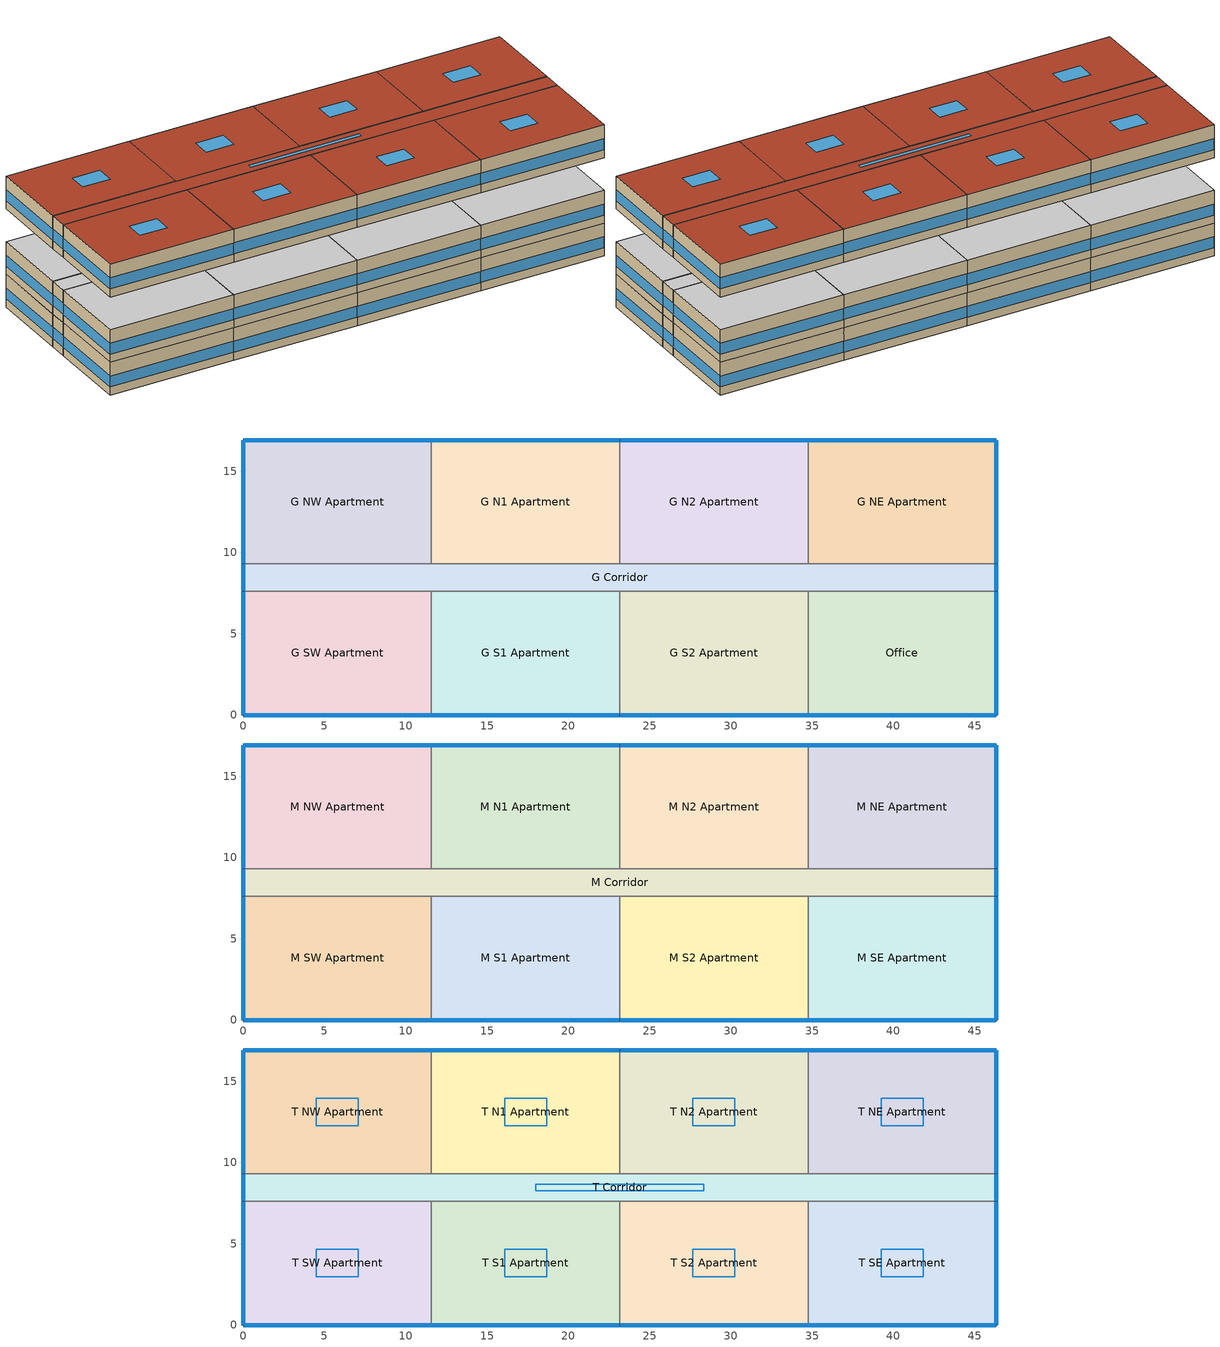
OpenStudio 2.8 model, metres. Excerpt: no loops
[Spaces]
G S1 Apartment
 floor ground: 23.16,7.62 23.16,0 11.58,0 11.58,7.62 z0
 wall outside: 11.58,0 23.16,0 z0:3.05
 wall to G S2 Apartment: 23.16,0 23.16,7.62 z0:3.05
 wall to G Corridor: 23.16,7.62 11.58,7.62 z0:3.05
 wall to G SW Apartment: 11.58,7.62 11.58,0 z0:3.05
 window: 11.61,0 23.14,0 z0.76:1.78
 ceiling adiabatic (BTAP-Int-Wall): 23.16,0 23.16,7.62 11.58,7.62 11.58,0 z3.05
G S2 Apartment
 floor ground: 34.75,7.62 34.75,0 23.16,0 23.16,7.62 z0
 wall outside: 23.16,0 34.75,0 z0:3.05
 wall to Office: 34.75,0 34.75,7.62 z0:3.05
 wall to G Corridor: 34.75,7.62 23.16,7.62 z0:3.05
 window: 23.19,0 34.72,0 z0.76:1.78
 ceiling adiabatic (BTAP-Int-Wall): 34.75,0 34.75,7.62 23.16,7.62 23.16,0 z3.05
G NE Apartment
 floor ground: 46.33,16.92 46.33,9.3 34.75,9.3 34.75,16.92 z0
 wall outside: 46.33,9.3 46.33,16.92 34.75,16.92 z0:3.05
 wall to G Corridor: 34.75,9.3 46.33,9.3 z0:3.05
 wall to G N2 Apartment: 34.75,16.92 34.75,9.3 z0:3.05
 window: 46.33,9.32 46.33,16.89 / 46.3,16.92 34.77,16.92 z0.76:1.78
 ceiling adiabatic (BTAP-Int-Wall): 46.33,9.3 46.33,16.92 34.75,16.92 34.75,9.3 z3.05
G NW Apartment
 floor ground: 11.58,16.92 11.58,9.3 0,9.3 0,16.92 z0
 wall outside: 11.58,16.92 0,16.92 0,9.3 z0:3.05
 wall to G N1 Apartment: 11.58,9.3 11.58,16.92 z0:3.05
 wall to G Corridor: 0,9.3 11.58,9.3 z0:3.05
 window: 11.56,16.92 0.03,16.92 / 0,16.89 0,9.32 z0.76:1.78
 ceiling adiabatic (BTAP-Int-Wall): 11.58,9.3 11.58,16.92 0,16.92 0,9.3 z3.05
G N1 Apartment
 floor ground: 23.16,16.92 23.16,9.3 11.58,9.3 11.58,16.92 z0
 wall outside: 23.16,16.92 11.58,16.92 z0:3.05
 wall to G N2 Apartment: 23.16,9.3 23.16,16.92 z0:3.05
 wall to G Corridor: 11.58,9.3 23.16,9.3 z0:3.05
 window: 23.14,16.92 11.61,16.92 z0.76:1.78
 ceiling adiabatic (BTAP-Int-Wall): 23.16,9.3 23.16,16.92 11.58,16.92 11.58,9.3 z3.05
Office
 floor ground: 46.33,7.62 46.33,0 34.75,0 34.75,7.62 z0
 wall outside: 34.75,0 46.33,0 46.33,7.62 z0:3.05
 wall to G Corridor: 46.33,7.62 34.75,7.62 z0:3.05
 window: 46.33,0.03 46.33,7.59 / 34.77,0 46.3,0 z0.76:1.78
 ceiling adiabatic (BTAP-Int-Wall): 46.33,0 46.33,7.62 34.75,7.62 34.75,0 z3.05
G Corridor
 floor ground: 46.33,9.3 46.33,7.62 0,7.62 0,9.3 z0
 wall outside: 46.33,7.62 46.33,9.3 / 0,9.3 0,7.62 z0:3.05
 wall to G N2 Apartment: 34.75,9.3 23.16,9.3 z0:3.05
 wall to G SW Apartment: 0,7.62 11.58,7.62 z0:3.05
 window: 46.33,7.65 46.33,9.27 / 0,9.27 0,7.65 z0.76:1.81
 ceiling adiabatic (BTAP-Int-Wall): 46.33,7.62 46.33,9.3 0,9.3 0,7.62 z3.05
G SW Apartment
 floor ground: 11.58,7.62 11.58,0 0,0 0,7.62 z0
 wall outside: 0,7.62 0,0 11.58,0 z0:3.05
 window: 0.03,0 11.56,0 / 0,7.59 0,0.03 z0.76:1.78
 ceiling adiabatic (BTAP-Int-Wall): 11.58,0 11.58,7.62 0,7.62 0,0 z3.05
G N2 Apartment
 floor ground: 34.75,16.92 34.75,9.3 23.16,9.3 23.16,16.92 z0
 wall outside: 34.75,16.92 23.16,16.92 z0:3.05
 window: 34.72,16.92 23.19,16.92 z0.76:1.78
 ceiling adiabatic (BTAP-Int-Wall): 34.75,9.3 34.75,16.92 23.16,16.92 23.16,9.3 z3.05
M S2 Apartment
 floor adiabatic (BTAP-Int-Wall): 34.75,7.62 34.75,0 23.16,0 23.16,7.62 z3.05
 wall outside: 23.16,0 34.75,0 z3.05:6.1
 wall to M SE Apartment: 34.75,0 34.75,7.62 z3.05:6.1
 wall to M S1 Apartment: 23.16,7.62 23.16,0 z3.05:6.1
 wall to M Corridor: 34.75,7.62 23.16,7.62 z3.05:6.1
 window: 23.19,0 34.72,0 z3.81:4.83
 ceiling adiabatic (BTAP-Int-Wall): 34.75,0 34.75,7.62 23.16,7.62 23.16,0 z6.1
M SE Apartment
 floor adiabatic (BTAP-Int-Wall): 46.33,7.62 46.33,0 34.75,0 34.75,7.62 z3.05
 wall outside: 34.75,0 46.33,0 46.33,7.62 z3.05:6.1
 wall to M Corridor: 46.33,7.62 34.75,7.62 z3.05:6.1
 window: 46.33,0.03 46.33,7.59 / 34.77,0 46.3,0 z3.81:4.83
 ceiling adiabatic (BTAP-Int-Wall): 46.33,0 46.33,7.62 34.75,7.62 34.75,0 z6.1
M Corridor
 floor adiabatic (BTAP-Int-Wall): 46.33,9.3 46.33,7.62 0,7.62 0,9.3 z3.05
 wall outside: 0,9.3 0,7.62 / 46.33,7.62 46.33,9.3 z3.05:6.1
 wall to M SW Apartment: 0,7.62 11.58,7.62 z3.05:6.1
 wall to M N1 Apartment: 23.16,9.3 11.58,9.3 z3.05:6.1
 wall to M NE Apartment: 46.33,9.3 34.75,9.3 z3.05:6.1
 wall to M N2 Apartment: 34.75,9.3 23.16,9.3 z3.05:6.1
 wall to M S1 Apartment: 11.58,7.62 23.16,7.62 z3.05:6.1
 wall to M NW Apartment: 11.58,9.3 0,9.3 z3.05:6.1
 window: 46.33,7.65 46.33,9.27 / 0,9.27 0,7.65 z3.81:4.86
 ceiling adiabatic (BTAP-Int-Wall): 46.33,7.62 46.33,9.3 0,9.3 0,7.62 z6.1
M SW Apartment
 floor adiabatic (BTAP-Int-Wall): 11.58,7.62 11.58,0 0,0 0,7.62 z3.05
 wall outside: 0,7.62 0,0 11.58,0 z3.05:6.1
 wall to M S1 Apartment: 11.58,0 11.58,7.62 z3.05:6.1
 window: 0.03,0 11.56,0 / 0,7.59 0,0.03 z3.81:4.83
 ceiling adiabatic (BTAP-Int-Wall): 11.58,0 11.58,7.62 0,7.62 0,0 z6.1
M NE Apartment
 floor adiabatic (BTAP-Int-Wall): 46.33,16.92 46.33,9.3 34.75,9.3 34.75,16.92 z3.05
 wall outside: 46.33,9.3 46.33,16.92 34.75,16.92 z3.05:6.1
 wall to M N2 Apartment: 34.75,16.92 34.75,9.3 z3.05:6.1
 window: 46.33,9.32 46.33,16.89 / 46.3,16.92 34.77,16.92 z3.81:4.83
 ceiling adiabatic (BTAP-Int-Wall): 46.33,9.3 46.33,16.92 34.75,16.92 34.75,9.3 z6.1
M N2 Apartment
 floor adiabatic (BTAP-Int-Wall): 34.75,16.92 34.75,9.3 23.16,9.3 23.16,16.92 z3.05
 wall outside: 34.75,16.92 23.16,16.92 z3.05:6.1
 wall to M N1 Apartment: 23.16,16.92 23.16,9.3 z3.05:6.1
 window: 34.72,16.92 23.19,16.92 z3.81:4.83
 ceiling adiabatic (BTAP-Int-Wall): 34.75,9.3 34.75,16.92 23.16,16.92 23.16,9.3 z6.1
M N1 Apartment
 floor adiabatic (BTAP-Int-Wall): 23.16,16.92 23.16,9.3 11.58,9.3 11.58,16.92 z3.05
 wall outside: 23.16,16.92 11.58,16.92 z3.05:6.1
 wall to M NW Apartment: 11.58,16.92 11.58,9.3 z3.05:6.1
 window: 23.14,16.92 11.61,16.92 z3.81:4.83
 ceiling adiabatic (BTAP-Int-Wall): 23.16,9.3 23.16,16.92 11.58,16.92 11.58,9.3 z6.1
M S1 Apartment
 floor adiabatic (BTAP-Int-Wall): 23.16,7.62 23.16,0 11.58,0 11.58,7.62 z3.05
 wall outside: 11.58,0 23.16,0 z3.05:6.1
 window: 11.61,0 23.14,0 z3.81:4.83
 ceiling adiabatic (BTAP-Int-Wall): 23.16,0 23.16,7.62 11.58,7.62 11.58,0 z6.1
M NW Apartment
 floor adiabatic (BTAP-Int-Wall): 11.58,16.92 11.58,9.3 0,9.3 0,16.92 z3.05
 wall outside: 11.58,16.92 0,16.92 0,9.3 z3.05:6.1
 window: 11.56,16.92 0.03,16.92 / 0,16.89 0,9.32 z3.81:4.83
 ceiling adiabatic (BTAP-Int-Wall): 11.58,9.3 11.58,16.92 0,16.92 0,9.3 z6.1
T SW Apartment
 floor adiabatic (BTAP-Int-Wall): 11.58,7.62 11.58,0 0,0 0,7.62 z9.14
 wall outside: 0,7.62 0,0 11.58,0 z9.14:12.19
 wall to T S1 Apartment: 11.58,0 11.58,7.62 z9.14:12.19
 wall to T Corridor: 11.58,7.62 0,7.62 z9.14:12.19
 window: 0.03,0 11.56,0 z9.91:10.92; 0,7.59 0,0.03 z9.91:10.93
 roof outside: 11.58,0 11.58,7.62 0,7.62 0,0 z12.19
 skylight: 7.09,2.96 7.09,4.66 4.5,4.66 4.5,2.96 z12.19
T N1 Apartment
 floor adiabatic (BTAP-Int-Wall): 23.16,16.92 23.16,9.3 11.58,9.3 11.58,16.92 z9.14
 wall outside: 23.16,16.92 11.58,16.92 z9.14:12.19
 wall to T Corridor: 11.58,9.3 23.16,9.3 z9.14:12.19
 wall to T NW Apartment: 11.58,16.92 11.58,9.3 z9.14:12.19
 wall to T N2 Apartment: 23.16,9.3 23.16,16.92 z9.14:12.19
 window: 23.14,16.92 11.61,16.92 z9.91:10.92
 roof outside: 23.16,9.3 23.16,16.92 11.58,16.92 11.58,9.3 z12.19
 skylight: 18.67,12.25 18.67,13.96 16.08,13.96 16.08,12.25 z12.19
T Corridor
 floor adiabatic (BTAP-Int-Wall): 46.33,9.3 46.33,7.62 0,7.62 0,9.3 z9.14
 wall outside: 46.33,7.62 46.33,9.3 / 0,9.3 0,7.62 z9.14:12.19
 wall to T SE Apartment: 34.75,7.62 46.33,7.62 z9.14:12.19
 wall to T S1 Apartment: 11.58,7.62 23.16,7.62 z9.14:12.19
 wall to T NW Apartment: 11.58,9.3 0,9.3 z9.14:12.19
 wall to T N2 Apartment: 34.75,9.3 23.16,9.3 z9.14:12.19
 wall to T S2 Apartment: 23.16,7.62 34.75,7.62 z9.14:12.19
 wall to T NE Apartment: 46.33,9.3 34.75,9.3 z9.14:12.19
 window: 46.33,7.65 46.33,9.27 / 0,9.27 0,7.65 z9.91:10.95
 roof outside: 46.33,7.62 46.33,9.3 0,9.3 0,7.62 z12.19
 skylight: 28.34,8.27 28.34,8.65 17.98,8.65 17.98,8.27 z12.19
T N2 Apartment
 floor adiabatic (BTAP-Int-Wall): 34.75,16.92 34.75,9.3 23.16,9.3 23.16,16.92 z9.14
 wall outside: 34.75,16.92 23.16,16.92 z9.14:12.19
 wall to T NE Apartment: 34.75,9.3 34.75,16.92 z9.14:12.19
 window: 34.72,16.92 23.19,16.92 z9.91:10.92
 roof outside: 34.75,9.3 34.75,16.92 23.16,16.92 23.16,9.3 z12.19
 skylight: 30.25,12.25 30.25,13.96 27.66,13.96 27.66,12.25 z12.19
T NW Apartment
 floor adiabatic (BTAP-Int-Wall): 11.58,16.92 11.58,9.3 0,9.3 0,16.92 z9.14
 wall outside: 11.58,16.92 0,16.92 0,9.3 z9.14:12.19
 window: 11.56,16.92 0.03,16.92 z9.91:10.92; 0,16.89 0,9.32 z9.91:10.93
 roof outside: 11.58,9.3 11.58,16.92 0,16.92 0,9.3 z12.19
 skylight: 7.09,12.25 7.09,13.96 4.5,13.96 4.5,12.25 z12.19
T NE Apartment
 floor adiabatic (BTAP-Int-Wall): 46.33,16.92 46.33,9.3 34.75,9.3 34.75,16.92 z9.14
 wall outside: 46.33,9.3 46.33,16.92 34.75,16.92 z9.14:12.19
 window: 46.33,9.32 46.33,16.89 z9.91:10.93; 46.3,16.92 34.77,16.92 z9.91:10.92
 roof outside: 46.33,9.3 46.33,16.92 34.75,16.92 34.75,9.3 z12.19
 skylight: 41.83,12.25 41.83,13.96 39.24,13.96 39.24,12.25 z12.19
T S2 Apartment
 floor adiabatic (BTAP-Int-Wall): 34.75,7.62 34.75,0 23.16,0 23.16,7.62 z9.14
 wall outside: 23.16,0 34.75,0 z9.14:12.19
 wall to T SE Apartment: 34.75,0 34.75,7.62 z9.14:12.19
 wall to T S1 Apartment: 23.16,7.62 23.16,0 z9.14:12.19
 window: 23.19,0 34.72,0 z9.91:10.92
 roof outside: 34.75,0 34.75,7.62 23.16,7.62 23.16,0 z12.19
 skylight: 30.25,2.96 30.25,4.66 27.66,4.66 27.66,2.96 z12.19
T S1 Apartment
 floor adiabatic (BTAP-Int-Wall): 23.16,7.62 23.16,0 11.58,0 11.58,7.62 z9.14
 wall outside: 11.58,0 23.16,0 z9.14:12.19
 window: 11.61,0 23.14,0 z9.91:10.92
 roof outside: 23.16,0 23.16,7.62 11.58,7.62 11.58,0 z12.19
 skylight: 18.67,2.96 18.67,4.66 16.08,4.66 16.08,2.96 z12.19
T SE Apartment
 floor adiabatic (BTAP-Int-Wall): 46.33,7.62 46.33,0 34.75,0 34.75,7.62 z9.14
 wall outside: 34.75,0 46.33,0 46.33,7.62 z9.14:12.19
 window: 46.33,0.03 46.33,7.59 z9.91:10.93; 34.77,0 46.3,0 z9.91:10.92
 roof outside: 46.33,0 46.33,7.62 34.75,7.62 34.75,0 z12.19
 skylight: 41.83,2.96 41.83,4.66 39.24,4.66 39.24,2.96 z12.19
[Site]
Calgary Intl AP_AB_CAN: Latitude {deg}=51.114; Longitude {deg}=-114.02; Time Zone {hr}=-7; Elevation {m}=1084.1; Terrain=City
[Building]
MidriseApartment-CAN_AB_Calgary.Intl.AP.718770_CWEC2016.epw: North Axis {deg}=0; Default Construction Set=BTAP-Mass at hdd = 5000.0; Standards Number of Stories=4; Standards Number of Above Ground Stories=4; Standards Building Type=NECB2011_MidriseApartment
[Site:WaterMainsTemperature]
Calculation Method=Correlation; Annual Average Outdoor Air Temperature {C}=5; Maximum Difference In Monthly Average Outdoor Air Temperatures {deltaC}=23.3
[Site:GroundTemperature:BuildingSurface]
19.527, 19.502, 19.536, 19.598, 20.002, 21.64, 22.225, 22.375, 21.449, 20.121, 19.802, 19.633
[SizingPeriod:DesignDay] Barometric Pressure {Pa}=88961; Sky Clearness=0; Rain Indicator=0; Snow Indicator=0; Day of Month=21; Daylight Saving Time Indicator=0; Humidity Indicating Type=Wetbulb; Dry-Bulb Temperature Range Modifier Type=DefaultMultipliers
Name | Maximum Dry-Bulb Temperature {C} | Daily Dry-Bulb Temperature Range {deltaC} | Humidity Indicating Conditions at Maximum Dry-Bulb | Wind Speed {m/s} | Wind Direction {deg} | Month | Day Type | Solar Model Indicator | ASHRAE Taub | ASHRAE Taud
Calgary Intl AP Ann Htg 99.6% Condns DB | -28.5 | 0 | -28.5 | 2.9 | 200 | 1 | WinterDesignDay | ASHRAEClearSky
Calgary Intl AP Ann Clg .4% Condns DB=>MWB | 28.5 | 12.1 | 16.1 | 4.5 | 160 | 7 | SummerDesignDay | ASHRAETau | 0.339 | 2.421
[Material:NoMass] Roughness=Smooth; Thermal Absorptance=0.9; Solar Absorptance=0.7
Name | Thermal Resistance {m2-K/W} | Visible Absorptance
Typical Carpet Pad; Typical Carpet Pad 1 | 0.21648 | 0.8
Typical Insulation 1 | 5.91238 | 0.7
Typical Insulation 2 | 4.49096 | 0.7
Typical Insulation 3 | 6.17282 | 0.7
Typical Carpet Pad 2 | 1.25503 | 0.8
Typical Carpet Pad 3; Typical Carpet Pad 4 | 3.45515 | 0.8
Typical Insulation 4 | 0.454528 | 0.7
Typical Insulation 5 | 0.454545 | 0.7
[Material]
Name | Roughness | Thickness {m} | Conductivity {W/m-K} | Density {kg/m3} | Specific Heat {J/kg-K} | Thermal Absorptance | Solar Absorptance | Visible Absorptance
G05 25mm wood | MediumSmooth | 0.0254 | 0.15 | 608 | 1630 | 0.9 | 0.5 | 0.5
100mm Normalweight concrete floor 1 | MediumSmooth | 0.1016 | 2.31 | 2322 | 832
G01 13mm gypsum board 1 | Smooth | 0.0127 | 0.16 | 800 | 1090 | 0.9 | 0.7 | 0.5
4 in. Normalweight Concrete Floor 1 | MediumRough | 0.1016 | 2.31 | 2322 | 832 | 0.9 | 0.7 | 0.7
1IN Stucco 1 | Smooth | 0.0253 | 0.6918 | 1858 | 837 | 0.9 | 0.7 | 0.92
8IN CONCRETE HW RefBldg 1 | Rough | 0.2032 | 1.311 | 2240 | 836.8 | 0.9 | 0.7 | 0.7
1/2IN Gypsum 1 | Smooth | 0.0127 | 0.16 | 784.9 | 830 | 0.9 | 0.4 | 0.4
Metal Roof Surface 1; F08 Metal surface 1 | Smooth | 0.0008 | 45.28 | 7824 | 500 | 0.9 | 0.7 | 0.7
6 in. Normalweight Concrete Floor 1; 6 in. Normalweight Concrete Floor 2; 6 in. Normalweight Concrete Floor 3 | MediumRough | 0.1524 | 2.31 | 2322 | 832 | 0.9 | 0.7 | 0.7
[Construction]
BTAP-Int-Partition; BTAP-Int-Door: G05 25mm wood
BTAP-Int-Floor: 100mm Normalweight concrete floor 1, Typical Carpet Pad
BTAP-Int-Wall: G01 13mm gypsum board 1, G01 13mm gypsum board 1
BTAP-Int-Ceiling: Typical Carpet Pad, 100mm Normalweight concrete floor 1
BTAP-Int-Window: SimpleGlazing
BTAP-Ext-Floor-Mass:U-0.162: Typical Insulation 1, 4 in. Normalweight Concrete Floor 1, Typical Carpet Pad 1
BTAP-Ext-Wall-Mass:U-0.21: 1IN Stucco 1, 8IN CONCRETE HW RefBldg 1, Typical Insulation 2, 1/2IN Gypsum 1
BTAP-Ext-Roof-Metal:U-0.162: Metal Roof Surface 1, Typical Insulation 3
BTAP-Grnd-Floor-Mass:U-0.757: 6 in. Normalweight Concrete Floor 1, Typical Carpet Pad 2
BTAP-Grnd-Wall-Mass:U-0.284: 6 in. Normalweight Concrete Floor 2, Typical Carpet Pad 3
BTAP-Grnd-Roof-Mass:U-0.284: 6 in. Normalweight Concrete Floor 3, Typical Carpet Pad 4
BTAP-Ext-FixedWindow:U=0.220 SHGC=0.600; BTAP-Ext-GlassDoors:U=0.220 SHGC=0.600; BTAP-Ext-Skylights:U=0.220 SHGC=0.600; BTAP-Ext-DaylightDomes:U=0.220 SHGC=0.600; BTAP-Ext-DaylightDiffuser:U=0.220 SHGC=0.600: SimpleGlazing:U=0.220 SHGC=0.600
BTAP-Ext-Door:U-2.2: F08 Metal surface 1, Typical Insulation 4
BTAP-Ext-OverHeadDoor:U-2.2: Typical Insulation 5
[DefaultConstructionSet]
BTAP-Mass at hdd = 5000.0: Default Exterior Surface Constructions=BTAP-Mass at hdd = 5000.0; Default Interior Surface Constructions=Default Surface Constructions 2; Default Ground Contact Surface Constructions=BTAP-Mass at hdd = 5000.0 1; Default Exterior SubSurface Constructions=BTAP-Mass at hdd = 5000.0; Default Interior SubSurface Constructions=Default Sub Surface Constructions 2; Interior Partition Construction=BTAP-Int-Partition
[DefaultSurfaceConstructions]
Name | Floor Construction | Wall Construction | Roof Ceiling Construction
Default Surface Constructions 2 | BTAP-Int-Floor | BTAP-Int-Wall | BTAP-Int-Ceiling
BTAP-Mass at hdd = 5000.0 | BTAP-Ext-Floor-Mass:U-0.162 | BTAP-Ext-Wall-Mass:U-0.21 | BTAP-Ext-Roof-Metal:U-0.162
BTAP-Mass at hdd = 5000.0 1 | BTAP-Grnd-Floor-Mass:U-0.757 | BTAP-Grnd-Wall-Mass:U-0.284 | BTAP-Grnd-Roof-Mass:U-0.284
[DefaultSubSurfaceConstructions]
Name | Fixed Window Construction | Operable Window Construction | Door Construction | Glass Door Construction | Overhead Door Construction | Skylight Construction | Tubular Daylight Dome Construction | Tubular Daylight Diffuser Construction
Default Sub Surface Constructions 2 | BTAP-Int-Window | BTAP-Int-Window | BTAP-Int-Door
BTAP-Mass at hdd = 5000.0 | BTAP-Ext-FixedWindow:U=0.220 SHGC=0.600 | BTAP-Ext-FixedWindow:U=0.220 SHGC=0.600 | BTAP-Ext-Door:U-2.2 | BTAP-Ext-GlassDoors:U=0.220 SHGC=0.600 | BTAP-Ext-OverHeadDoor:U-2.2 | BTAP-Ext-Skylights:U=0.220 SHGC=0.600 | BTAP-Ext-DaylightDomes:U=0.220 SHGC=0.600 | BTAP-Ext-DaylightDiffuser:U=0.220 SHGC=0.600
[WindowMaterial:SimpleGlazingSystem] U-Factor {W/m2-K}=2.2; Solar Heat Gain Coefficient=0.6; Visible Transmittance=0.21
SimpleGlazing; SimpleGlazing:U=0.220 SHGC=0.600
[Space]
Name | Space Type | Building Story | Thermal Zone
T SE Apartment | Space Function Dwelling Unit(s) | Building Story 3 | DU_BT=Space Function_ST=Dwelling Unit(s)_FL=Building Story 3_SCHG 2
G Corridor | Space Function Corr. < 2.4m wide-sch-G | Building Story 1 | WILD_ST=Corr. < 2.4m wide-sch-G_FL=Building Story 1_SCH=G
T SW Apartment | Space Function Dwelling Unit(s) | Building Story 3 | DU_BT=Space Function_ST=Dwelling Unit(s)_FL=Building Story 3_SCHG 4
M S2 Apartment | Space Function Dwelling Unit(s) | Building Story 2 | DU_BT=Space Function_ST=Dwelling Unit(s)_FL=Building Story 2_SCHG 5
M SE Apartment | Space Function Dwelling Unit(s) | Building Story 2 | DU_BT=Space Function_ST=Dwelling Unit(s)_FL=Building Story 2_SCHG 2
T N1 Apartment | Space Function Dwelling Unit(s) | Building Story 3 | DU_BT=Space Function_ST=Dwelling Unit(s)_FL=Building Story 3_SCHG 1
T Corridor | Space Function Corr. < 2.4m wide-sch-G | Building Story 3 | WILD_ST=Corr. < 2.4m wide-sch-G_FL=Building Story 3_SCH=G
T N2 Apartment | Space Function Dwelling Unit(s) | Building Story 3 | DU_BT=Space Function_ST=Dwelling Unit(s)_FL=Building Story 3_SCHG
M SW Apartment | Space Function Dwelling Unit(s) | Building Story 2 | DU_BT=Space Function_ST=Dwelling Unit(s)_FL=Building Story 2_SCHG 3
T NW Apartment | Space Function Dwelling Unit(s) | Building Story 3 | DU_BT=Space Function_ST=Dwelling Unit(s)_FL=Building Story 3_SCHG 3
M Corridor | Space Function Corr. < 2.4m wide-sch-G | Building Story 2 | WILD_ST=Corr. < 2.4m wide-sch-G_FL=Building Story 2_SCH=G
G S1 Apartment | Space Function Dwelling Unit(s) | Building Story 1 | DU_BT=Space Function_ST=Dwelling Unit(s)_FL=Building Story 1_SCHG 5
G S2 Apartment | Space Function Dwelling Unit(s) | Building Story 1 | DU_BT=Space Function_ST=Dwelling Unit(s)_FL=Building Story 1_SCHG 1
M NE Apartment | Space Function Dwelling Unit(s) | Building Story 2 | DU_BT=Space Function_ST=Dwelling Unit(s)_FL=Building Story 2_SCHG 6
T NE Apartment | Space Function Dwelling Unit(s) | Building Story 3 | DU_BT=Space Function_ST=Dwelling Unit(s)_FL=Building Story 3_SCHG 6
G NW Apartment | Space Function Dwelling Unit(s) | Building Story 1 | DU_BT=Space Function_ST=Dwelling Unit(s)_FL=Building Story 1_SCHG 3
T S1 Apartment | Space Function Dwelling Unit(s) | Building Story 3 | DU_BT=Space Function_ST=Dwelling Unit(s)_FL=Building Story 3_SCHG 5
M N1 Apartment | Space Function Dwelling Unit(s) | Building Story 2 | DU_BT=Space Function_ST=Dwelling Unit(s)_FL=Building Story 2_SCHG 7
Office | Space Function Conf./meet./multi-purpose | Building Story 1 | ALL_ST=Conf./meet./multi-purpose_FL=Building Story 1_SCH=C
G NE Apartment | Space Function Dwelling Unit(s) | Building Story 1 | DU_BT=Space Function_ST=Dwelling Unit(s)_FL=Building Story 1_SCHG 4
T S2 Apartment | Space Function Dwelling Unit(s) | Building Story 3 | DU_BT=Space Function_ST=Dwelling Unit(s)_FL=Building Story 3_SCHG 7
G SW Apartment | Space Function Dwelling Unit(s) | Building Story 1 | DU_BT=Space Function_ST=Dwelling Unit(s)_FL=Building Story 1_SCHG 6
M N2 Apartment | Space Function Dwelling Unit(s) | Building Story 2 | DU_BT=Space Function_ST=Dwelling Unit(s)_FL=Building Story 2_SCHG 4
G N1 Apartment | Space Function Dwelling Unit(s) | Building Story 1 | DU_BT=Space Function_ST=Dwelling Unit(s)_FL=Building Story 1_SCHG 2
G N2 Apartment | Space Function Dwelling Unit(s) | Building Story 1 | DU_BT=Space Function_ST=Dwelling Unit(s)_FL=Building Story 1_SCHG
M S1 Apartment | Space Function Dwelling Unit(s) | Building Story 2 | DU_BT=Space Function_ST=Dwelling Unit(s)_FL=Building Story 2_SCHG 1
M NW Apartment | Space Function Dwelling Unit(s) | Building Story 2 | DU_BT=Space Function_ST=Dwelling Unit(s)_FL=Building Story 2_SCHG
[BuildingStory]
Name | Nominal Z Coordinate {m}
Building Story 1 | 0
Building Story 2 | 3.04785
Building Story 3 | 9.14355
[SpaceType] Standards Building Type=Space Function
Name | Default Schedule Set | Design Specification Outdoor Air Object | Standards Space Type
Space Function Corr. < 2.4m wide-sch-G | Space Function Corr. < 2.4m wide-sch-G Schedule Set | Space Function Corr. < 2.4m wide-sch-G Ventilation | Corr. < 2.4m wide-sch-G
Space Function Dwelling Unit(s) | Space Function Dwelling Unit(s) Schedule Set | Space Function Dwelling Unit(s) Ventilation | Dwelling Unit(s)
Space Function Conf./meet./multi-purpose | Space Function Conf./meet./multi-purpose Schedule Set | Space Function Conf./meet./multi-purpose Ventilation | Conf./meet./multi-purpose
[People:Definition] Number of People Calculation Method=People/Area; Fraction Radiant=0.3
Name | People per Space Floor Area {person/m2}
Space Function Conf./meet./multi-purpose People Definition | 0.199993
Space Function Corr. < 2.4m wide-sch-G People Definition | 0.0100104
Space Function Dwelling Unit(s) People Definition | 0.0166841
[People] Work Efficiency Schedule=Work Efficiency Schedule; Clothing Insulation Schedule=Clothing Schedule; Air Velocity Schedule=Air Velocity Schedule; Multiplier=1
Name | People Definition | Space or SpaceType
Space Function Conf./meet./multi-purpose People | Space Function Conf./meet./multi-purpose People Definition | Space Function Conf./meet./multi-purpose
Space Function Corr. < 2.4m wide-sch-G People | Space Function Corr. < 2.4m wide-sch-G People Definition | Space Function Corr. < 2.4m wide-sch-G
Space Function Dwelling Unit(s) People | Space Function Dwelling Unit(s) People Definition | Space Function Dwelling Unit(s)
[Lights:Definition] Design Level Calculation Method=Watts/Area; Fraction Radiant=0.5; Fraction Visible=0.2
Name | Watts per Space Floor Area {W/m2}
Space Function Conf./meet./multi-purpose Lights Definition | 11.8799
Space Function Corr. < 2.4m wide-sch-G Lights Definition | 8.39993
Space Function Dwelling Unit(s) Lights Definition | 4.99996
[Lights] Fraction Replaceable=1
Name | Lights Definition | Space or SpaceType
Space Function Conf./meet./multi-purpose Lights | Space Function Conf./meet./multi-purpose Lights Definition | Space Function Conf./meet./multi-purpose
Space Function Corr. < 2.4m wide-sch-G Lights | Space Function Corr. < 2.4m wide-sch-G Lights Definition | Space Function Corr. < 2.4m wide-sch-G
Space Function Dwelling Unit(s) Lights | Space Function Dwelling Unit(s) Lights Definition | Space Function Dwelling Unit(s)
[ElectricEquipment:Definition] Design Level Calculation Method=Watts/Area; Fraction Radiant=0.5
Name | Watts per Space Floor Area {W/m2}
Space Function Conf./meet./multi-purpose Elec Equip Definition | 0.999992
Space Function Dwelling Unit(s) Elec Equip Definition | 4.99996
[ElectricEquipment]
Name | Electric Equipment Definition | Space or SpaceType
Space Function Conf./meet./multi-purpose Elec Equip | Space Function Conf./meet./multi-purpose Elec Equip Definition | Space Function Conf./meet./multi-purpose
Space Function Dwelling Unit(s) Elec Equip | Space Function Dwelling Unit(s) Elec Equip Definition | Space Function Dwelling Unit(s)
[DesignSpecification:OutdoorAir] Outdoor Air Method=Sum; Outdoor Air Flow per Person {m3/s-person}=0; Outdoor Air Flow Rate {m3/s}=0; Outdoor Air Flow Air Changes per Hour {1/hr}=0
Name | Outdoor Air Flow per Floor Area {m3/s-m2}
Space Function Conf./meet./multi-purpose Ventilation | 0.0015748
Space Function Corr. < 2.4m wide-sch-G Ventilation | 0.0003048
Space Function Dwelling Unit(s) Ventilation | 0.00034544
[DefaultScheduleSet] People Activity Level Schedule=NECB-Activity; Infiltration Schedule=Always On
Name | Number of People Schedule | Lighting Schedule | Electric Equipment Schedule
Space Function Conf./meet./multi-purpose Schedule Set | NECB-C-Occupancy | NECB-C-Lighting | NECB-C-Electric-Equipment
Space Function Corr. < 2.4m wide-sch-G Schedule Set; Space Function Dwelling Unit(s) Schedule Set | NECB-G-Occupancy | NECB-G-Lighting | NECB-G-Electric-Equipment
[ThermostatSetpoint:DualSetpoint]
Name | Heating Setpoint Temperature Schedule | Cooling Setpoint Temperature Schedule
Space Function Dwelling Unit(s) Thermostat 47; Space Function Dwelling Unit(s) Thermostat 48; Space Function Dwelling Unit(s) Thermostat 49; Space Function Dwelling Unit(s) Thermostat 50; Space Function Dwelling Unit(s) Thermostat 51; Space Function Dwelling Unit(s) Thermostat 52; Space Function Dwelling Unit(s) Thermostat 53; Space Function Dwelling Unit(s) Thermostat 54; Space Function Dwelling Unit(s) Thermostat 55; Space Function Dwelling Unit(s) Thermostat 56; Space Function Dwelling Unit(s) Thermostat 57; Space Function Dwelling Unit(s) Thermostat 58; Space Function Dwelling Unit(s) Thermostat 59; Space Function Dwelling Unit(s) Thermostat 60; Space Function Dwelling Unit(s) Thermostat 61; Space Function Dwelling Unit(s) Thermostat 62; Space Function Dwelling Unit(s) Thermostat 63; Space Function Dwelling Unit(s) Thermostat 64; Space Function Dwelling Unit(s) Thermostat 65; Space Function Dwelling Unit(s) Thermostat 66; Space Function Dwelling Unit(s) Thermostat 67; Space Function Dwelling Unit(s) Thermostat 68; Space Function Dwelling Unit(s) Thermostat 69; Space Function Corr. < 2.4m wide-sch-G Thermostat 7; Space Function Corr. < 2.4m wide-sch-G Thermostat 8; Space Function Corr. < 2.4m wide-sch-G Thermostat 9 | NECB-G-Thermostat Setpoint-Heating | NECB-G-Thermostat Setpoint-Cooling
Space Function Conf./meet./multi-purpose Thermostat 3 | NECB-C-Thermostat Setpoint-Heating | NECB-C-Thermostat Setpoint-Cooling
[SpaceInfiltration:DesignFlowRate] Schedule=Always On Discrete; Design Flow Rate Calculation Method=Flow/ExteriorArea; Flow per Exterior Surface Area {m3/s-m2}=0.00025; Constant Term Coefficient=0; Temperature Term Coefficient=0; Velocity Term Coefficient=0.224; Velocity Squared Term Coefficient=0
Name | Space or SpaceType
G Corridor Infiltration | G Corridor
G N1 Apartment Infiltration | G N1 Apartment
G N2 Apartment Infiltration | G N2 Apartment
G NE Apartment Infiltration | G NE Apartment
G NW Apartment Infiltration | G NW Apartment
G S1 Apartment Infiltration | G S1 Apartment
G S2 Apartment Infiltration | G S2 Apartment
G SW Apartment Infiltration | G SW Apartment
M Corridor Infiltration | M Corridor
M N1 Apartment Infiltration | M N1 Apartment
M N2 Apartment Infiltration | M N2 Apartment
M NE Apartment Infiltration | M NE Apartment
M NW Apartment Infiltration | M NW Apartment
M S1 Apartment Infiltration | M S1 Apartment
M S2 Apartment Infiltration | M S2 Apartment
M SE Apartment Infiltration | M SE Apartment
M SW Apartment Infiltration | M SW Apartment
Office Infiltration | Office
T Corridor Infiltration | T Corridor
T N1 Apartment Infiltration | T N1 Apartment
T N2 Apartment Infiltration | T N2 Apartment
T NE Apartment Infiltration | T NE Apartment
T NW Apartment Infiltration | T NW Apartment
T S1 Apartment Infiltration | T S1 Apartment
T S2 Apartment Infiltration | T S2 Apartment
T SE Apartment Infiltration | T SE Apartment
T SW Apartment Infiltration | T SW Apartment
[ThermalZone] Use Ideal Air Loads=No
Name | Multiplier | Thermostat
DU_BT=Space Function_ST=Dwelling Unit(s)_FL=Building Story 2_SCHG | 2 | Space Function Dwelling Unit(s) Thermostat 47
DU_BT=Space Function_ST=Dwelling Unit(s)_FL=Building Story 2_SCHG 1 | 2 | Space Function Dwelling Unit(s) Thermostat 48
DU_BT=Space Function_ST=Dwelling Unit(s)_FL=Building Story 1_SCHG |  | Space Function Dwelling Unit(s) Thermostat 49
DU_BT=Space Function_ST=Dwelling Unit(s)_FL=Building Story 3_SCHG |  | Space Function Dwelling Unit(s) Thermostat 50
DU_BT=Space Function_ST=Dwelling Unit(s)_FL=Building Story 2_SCHG 2 | 2 | Space Function Dwelling Unit(s) Thermostat 51
DU_BT=Space Function_ST=Dwelling Unit(s)_FL=Building Story 3_SCHG 1 |  | Space Function Dwelling Unit(s) Thermostat 52
DU_BT=Space Function_ST=Dwelling Unit(s)_FL=Building Story 3_SCHG 2 |  | Space Function Dwelling Unit(s) Thermostat 53
DU_BT=Space Function_ST=Dwelling Unit(s)_FL=Building Story 1_SCHG 1 |  | Space Function Dwelling Unit(s) Thermostat 54
DU_BT=Space Function_ST=Dwelling Unit(s)_FL=Building Story 1_SCHG 2 |  | Space Function Dwelling Unit(s) Thermostat 55
DU_BT=Space Function_ST=Dwelling Unit(s)_FL=Building Story 2_SCHG 3 | 2 | Space Function Dwelling Unit(s) Thermostat 56
DU_BT=Space Function_ST=Dwelling Unit(s)_FL=Building Story 2_SCHG 4 | 2 | Space Function Dwelling Unit(s) Thermostat 57
DU_BT=Space Function_ST=Dwelling Unit(s)_FL=Building Story 2_SCHG 5 | 2 | Space Function Dwelling Unit(s) Thermostat 58
DU_BT=Space Function_ST=Dwelling Unit(s)_FL=Building Story 3_SCHG 3 |  | Space Function Dwelling Unit(s) Thermostat 59
DU_BT=Space Function_ST=Dwelling Unit(s)_FL=Building Story 1_SCHG 3 |  | Space Function Dwelling Unit(s) Thermostat 60
DU_BT=Space Function_ST=Dwelling Unit(s)_FL=Building Story 3_SCHG 4 |  | Space Function Dwelling Unit(s) Thermostat 61
DU_BT=Space Function_ST=Dwelling Unit(s)_FL=Building Story 1_SCHG 4 |  | Space Function Dwelling Unit(s) Thermostat 62
DU_BT=Space Function_ST=Dwelling Unit(s)_FL=Building Story 3_SCHG 5 |  | Space Function Dwelling Unit(s) Thermostat 63
DU_BT=Space Function_ST=Dwelling Unit(s)_FL=Building Story 1_SCHG 5 |  | Space Function Dwelling Unit(s) Thermostat 64
DU_BT=Space Function_ST=Dwelling Unit(s)_FL=Building Story 2_SCHG 6 | 2 | Space Function Dwelling Unit(s) Thermostat 65
DU_BT=Space Function_ST=Dwelling Unit(s)_FL=Building Story 3_SCHG 6 |  | Space Function Dwelling Unit(s) Thermostat 66
DU_BT=Space Function_ST=Dwelling Unit(s)_FL=Building Story 2_SCHG 7 | 2 | Space Function Dwelling Unit(s) Thermostat 67
DU_BT=Space Function_ST=Dwelling Unit(s)_FL=Building Story 3_SCHG 7 |  | Space Function Dwelling Unit(s) Thermostat 68
DU_BT=Space Function_ST=Dwelling Unit(s)_FL=Building Story 1_SCHG 6 |  | Space Function Dwelling Unit(s) Thermostat 69
ALL_ST=Conf./meet./multi-purpose_FL=Building Story 1_SCH=C |  | Space Function Conf./meet./multi-purpose Thermostat 3
WILD_ST=Corr. < 2.4m wide-sch-G_FL=Building Story 3_SCH=G |  | Space Function Corr. < 2.4m wide-sch-G Thermostat 7
WILD_ST=Corr. < 2.4m wide-sch-G_FL=Building Story 1_SCH=G |  | Space Function Corr. < 2.4m wide-sch-G Thermostat 8
WILD_ST=Corr. < 2.4m wide-sch-G_FL=Building Story 2_SCH=G | 2 | Space Function Corr. < 2.4m wide-sch-G Thermostat 9
[AvailabilityManager:NightCycle] Control Type=CycleOnAny; Thermostat Tolerance {deltaC}=1; Cycling Run Time {s}=3600
Availability Manager Night Cycle 1; Availability Manager Night Cycle 2; Availability Manager Night Cycle 3; Availability Manager Night Cycle 4; Availability Manager Night Cycle 5; Availability Manager Night Cycle 6; Availability Manager Night Cycle 7; Availability Manager Night Cycle 8; Availability Manager Night Cycle 9; Availability Manager Night Cycle 10; Availability Manager Night Cycle 11; Availability Manager Night Cycle 12; Availability Manager Night Cycle 13; Availability Manager Night Cycle 14; Availability Manager Night Cycle 15; Availability Manager Night Cycle 16; Availability Manager Night Cycle 17; Availability Manager Night Cycle 18; Availability Manager Night Cycle 19; Availability Manager Night Cycle 20; Availability Manager Night Cycle 21; Availability Manager Night Cycle 22; Availability Manager Night Cycle 23; Availability Manager Night Cycle 24; Availability Manager Night Cycle 25
[Schedule:Ruleset]
Clothing Schedule: Default Day Schedule=Clothing Schedule Default Winter Clothes
Air Velocity Schedule: Default Day Schedule=Air Velocity Schedule Default
Work Efficiency Schedule: Default Day Schedule=Work Efficiency Schedule Default
NECB-C-Occupancy: Default Day Schedule=NECB-C-Occupancy Default
NECB-Activity: Default Day Schedule=NECB-Activity Default; Summer Design Day Schedule=NECB-Activity Summer Design Day; Winter Design Day Schedule=NECB-Activity Winter Design Day
NECB-C-Lighting: Default Day Schedule=NECB-C-Lighting Default
NECB-C-Electric-Equipment: Default Day Schedule=NECB-C-Electric-Equipment Default
Always On: Default Day Schedule=Always On Default
NECB-C-Thermostat Setpoint-Heating: Default Day Schedule=NECB-C-Thermostat Setpoint-Heating Default
NECB-C-Thermostat Setpoint-Cooling: Default Day Schedule=NECB-C-Thermostat Setpoint-Cooling Default
NECB-G-Occupancy: Default Day Schedule=NECB-G-Occupancy Default
NECB-G-Lighting: Default Day Schedule=NECB-G-Lighting Default
NECB-G-Electric-Equipment: Default Day Schedule=NECB-G-Electric-Equipment Default
NECB-G-Thermostat Setpoint-Heating: Default Day Schedule=NECB-G-Thermostat Setpoint-Heating Default
NECB-G-Thermostat Setpoint-Cooling: Default Day Schedule=NECB-G-Thermostat Setpoint-Cooling Default
[Schedule:Day]
Clothing Schedule Default Winter Clothes; Always On Default: 24, 0, 1
Clothing Schedule Summer Clothes: 24, 0, 0.5
Air Velocity Schedule Default: 24, 0, 0.2
Work Efficiency Schedule Default: 24, 0, 0
NECB-C-Occupancy Default; NECB-C-Occupancy Default|Wkdy Day: 8, 0, 0, 9, 0, 0.1, 10, 0, 0.2, 12, 0, 0.5, 16, 0, 0.7, 17, 0, 0.8, 18, 0, 0.7, 19, 0, 0.5, 21, 0, 0.3, 24, 0, 0
NECB-C-Occupancy Sat Day: 8, 0, 0, 9, 0, 0.1, 10, 0, 0.2, 11, 0, 0.5, 12, 0, 0.6, 13, 0, 0.8, 16, 0, 0.9, 17, 0, 0.8, 18, 0, 0.7, 19, 0, 0.5, 21, 0, 0.2, 24, 0, 0
NECB-C-Occupancy Sun|Hol Day: 10, 0, 0, 11, 0, 0.1, 13, 0, 0.2, 18, 0, 0.4, 19, 0, 0.2, 24, 0, 0
NECB-Activity Default; NECB-Activity Winter Design Day; NECB-Activity Summer Design Day: 24, 0, 130
NECB-C-Lighting Default; NECB-C-Lighting Default|Wkdy Day; NECB-C-Lighting Sat Day; NECB-C-Electric-Equipment Default; NECB-C-Electric-Equipment Default|Wkdy Day; NECB-C-Electric-Equipment Sat Day: 8, 0, 0.05, 9, 0, 0.5, 19, 0, 0.9, 20, 0, 0.6, 21, 0, 0.5, 24, 0, 0.05
NECB-C-Lighting Sun|Hol Day; NECB-C-Electric-Equipment Sun|Hol Day: 10, 0, 0.05, 11, 0, 0.5, 18, 0, 0.9, 19, 0, 0.6, 24, 0, 0.05
NECB-C-Thermostat Setpoint-Heating Default; NECB-C-Thermostat Setpoint-Heating Default|Wkdy Day; NECB-C-Thermostat Setpoint-Heating Sat Day: 7, 0, 18, 8, 0, 20, 21, 0, 22, 24, 0, 18
NECB-C-Thermostat Setpoint-Heating Sun|Hol Day: 9, 0, 18, 10, 0, 20, 19, 0, 22, 24, 0, 18
NECB-C-Thermostat Setpoint-Cooling Default; NECB-C-Thermostat Setpoint-Cooling Default|Wkdy Day; NECB-C-Thermostat Setpoint-Cooling Sat Day: 7, 0, 35, 21, 0, 24, 24, 0, 35
NECB-C-Thermostat Setpoint-Cooling Sun|Hol Day: 9, 0, 35, 19, 0, 24, 24, 0, 35
NECB-G-Occupancy Default; NECB-G-Occupancy Default|Wkdy Day: 7, 0, 0.9, 8, 0, 0.7, 9, 0, 0.4, 17, 0, 0.3, 18, 0, 0.5, 24, 0, 0.9
NECB-G-Occupancy Sat Day; NECB-G-Occupancy Sun|Hol Day: 7, 0, 0.9, 8, 0, 0.7, 17, 0, 0.5, 18, 0, 0.7, 24, 0, 0.9
NECB-G-Lighting Default; NECB-G-Lighting Default|Wkdy Day; NECB-G-Lighting Sat Day; NECB-G-Lighting Sun|Hol Day: 1, 0, 0.3, 6, 0, 0, 7, 0, 0.2, 9, 0, 0.5, 19, 0, 0, 22, 0, 0.9, 23, 0, 0.8, 24, 0, 0.6
NECB-G-Electric-Equipment Default; NECB-G-Electric-Equipment Default|Wkdy Day; NECB-G-Electric-Equipment Sat Day; NECB-G-Electric-Equipment Sun|Hol Day: 1, 0, 0.3, 7, 0, 0.2, 9, 0, 0.8, 16, 0, 0.4, 17, 0, 0.5, 18, 0, 0.2, 20, 0, 0.9, 21, 0, 0.7, 24, 0, 0.5
NECB-G-Thermostat Setpoint-Heating Default; NECB-G-Thermostat Setpoint-Heating Default|Wkdy Day; NECB-G-Thermostat Setpoint-Heating Sat Day; NECB-G-Thermostat Setpoint-Heating Sun|Hol Day: 1, 0, 22, 7, 0, 18, 8, 0, 20, 24, 0, 22
NECB-G-Thermostat Setpoint-Cooling Default; NECB-G-Thermostat Setpoint-Cooling Default|Wkdy Day; NECB-G-Thermostat Setpoint-Cooling Sat Day; NECB-G-Thermostat Setpoint-Cooling Sun|Hol Day: 24, 0, 24
[Schedule:Rule] Date Specification Type=DateRange; Start Day=1
Name | Schedule Ruleset | Rule Order | Day Schedule | Start Month | End Month | End Day | Apply Monday | Apply Tuesday | Apply Wednesday | Apply Thursday | Apply Friday | Apply Saturday | Apply Sunday
Schedule Rule 1 | Clothing Schedule | 0 | Clothing Schedule Summer Clothes | 5 | 9 | 30
Schedule Rule 2 | NECB-C-Occupancy | 2 | NECB-C-Occupancy Default|Wkdy Day | 1 | 12 | 31 | Yes | Yes | Yes | Yes | Yes
Schedule Rule 3 | NECB-C-Occupancy | 1 | NECB-C-Occupancy Sat Day | 1 | 12 | 31 |  |  |  |  |  | Yes
Schedule Rule 4 | NECB-C-Occupancy | 0 | NECB-C-Occupancy Sun|Hol Day | 1 | 12 | 31 |  |  |  |  |  |  | Yes
Schedule Rule 5 | NECB-C-Lighting | 2 | NECB-C-Lighting Default|Wkdy Day | 1 | 12 | 31 | Yes | Yes | Yes | Yes | Yes
Schedule Rule 6 | NECB-C-Lighting | 1 | NECB-C-Lighting Sat Day | 1 | 12 | 31 |  |  |  |  |  | Yes
Schedule Rule 7 | NECB-C-Lighting | 0 | NECB-C-Lighting Sun|Hol Day | 1 | 12 | 31 |  |  |  |  |  |  | Yes
Schedule Rule 8 | NECB-C-Electric-Equipment | 2 | NECB-C-Electric-Equipment Default|Wkdy Day | 1 | 12 | 31 | Yes | Yes | Yes | Yes | Yes
Schedule Rule 9 | NECB-C-Electric-Equipment | 1 | NECB-C-Electric-Equipment Sat Day | 1 | 12 | 31 |  |  |  |  |  | Yes
Schedule Rule 10 | NECB-C-Electric-Equipment | 0 | NECB-C-Electric-Equipment Sun|Hol Day | 1 | 12 | 31 |  |  |  |  |  |  | Yes
Schedule Rule 11 | NECB-C-Thermostat Setpoint-Heating | 2 | NECB-C-Thermostat Setpoint-Heating Default|Wkdy Day | 1 | 12 | 31 | Yes | Yes | Yes | Yes | Yes
Schedule Rule 12 | NECB-C-Thermostat Setpoint-Heating | 1 | NECB-C-Thermostat Setpoint-Heating Sat Day | 1 | 12 | 31 |  |  |  |  |  | Yes
Schedule Rule 13 | NECB-C-Thermostat Setpoint-Heating | 0 | NECB-C-Thermostat Setpoint-Heating Sun|Hol Day | 1 | 12 | 31 |  |  |  |  |  |  | Yes
Schedule Rule 14 | NECB-C-Thermostat Setpoint-Cooling | 2 | NECB-C-Thermostat Setpoint-Cooling Default|Wkdy Day | 1 | 12 | 31 | Yes | Yes | Yes | Yes | Yes
Schedule Rule 15 | NECB-C-Thermostat Setpoint-Cooling | 1 | NECB-C-Thermostat Setpoint-Cooling Sat Day | 1 | 12 | 31 |  |  |  |  |  | Yes
Schedule Rule 16 | NECB-C-Thermostat Setpoint-Cooling | 0 | NECB-C-Thermostat Setpoint-Cooling Sun|Hol Day | 1 | 12 | 31 |  |  |  |  |  |  | Yes
Schedule Rule 17 | NECB-G-Occupancy | 2 | NECB-G-Occupancy Default|Wkdy Day | 1 | 12 | 31 | Yes | Yes | Yes | Yes | Yes
Schedule Rule 18 | NECB-G-Occupancy | 1 | NECB-G-Occupancy Sat Day | 1 | 12 | 31 |  |  |  |  |  | Yes
Schedule Rule 19 | NECB-G-Occupancy | 0 | NECB-G-Occupancy Sun|Hol Day | 1 | 12 | 31 |  |  |  |  |  |  | Yes
Schedule Rule 20 | NECB-G-Lighting | 2 | NECB-G-Lighting Default|Wkdy Day | 1 | 12 | 31 | Yes | Yes | Yes | Yes | Yes
Schedule Rule 21 | NECB-G-Lighting | 1 | NECB-G-Lighting Sat Day | 1 | 12 | 31 |  |  |  |  |  | Yes
Schedule Rule 22 | NECB-G-Lighting | 0 | NECB-G-Lighting Sun|Hol Day | 1 | 12 | 31 |  |  |  |  |  |  | Yes
Schedule Rule 23 | NECB-G-Electric-Equipment | 2 | NECB-G-Electric-Equipment Default|Wkdy Day | 1 | 12 | 31 | Yes | Yes | Yes | Yes | Yes
Schedule Rule 24 | NECB-G-Electric-Equipment | 1 | NECB-G-Electric-Equipment Sat Day | 1 | 12 | 31 |  |  |  |  |  | Yes
Schedule Rule 25 | NECB-G-Electric-Equipment | 0 | NECB-G-Electric-Equipment Sun|Hol Day | 1 | 12 | 31 |  |  |  |  |  |  | Yes
Schedule Rule 26 | NECB-G-Thermostat Setpoint-Heating | 2 | NECB-G-Thermostat Setpoint-Heating Default|Wkdy Day | 1 | 12 | 31 | Yes | Yes | Yes | Yes | Yes
Schedule Rule 27 | NECB-G-Thermostat Setpoint-Heating | 1 | NECB-G-Thermostat Setpoint-Heating Sat Day | 1 | 12 | 31 |  |  |  |  |  | Yes
Schedule Rule 28 | NECB-G-Thermostat Setpoint-Heating | 0 | NECB-G-Thermostat Setpoint-Heating Sun|Hol Day | 1 | 12 | 31 |  |  |  |  |  |  | Yes
Schedule Rule 29 | NECB-G-Thermostat Setpoint-Cooling | 2 | NECB-G-Thermostat Setpoint-Cooling Default|Wkdy Day | 1 | 12 | 31 | Yes | Yes | Yes | Yes | Yes
Schedule Rule 30 | NECB-G-Thermostat Setpoint-Cooling | 1 | NECB-G-Thermostat Setpoint-Cooling Sat Day | 1 | 12 | 31 |  |  |  |  |  | Yes
Schedule Rule 31 | NECB-G-Thermostat Setpoint-Cooling | 0 | NECB-G-Thermostat Setpoint-Cooling Sun|Hol Day | 1 | 12 | 31 |  |  |  |  |  |  | Yes
[Schedule:Constant]
Always On Discrete: Value=1
